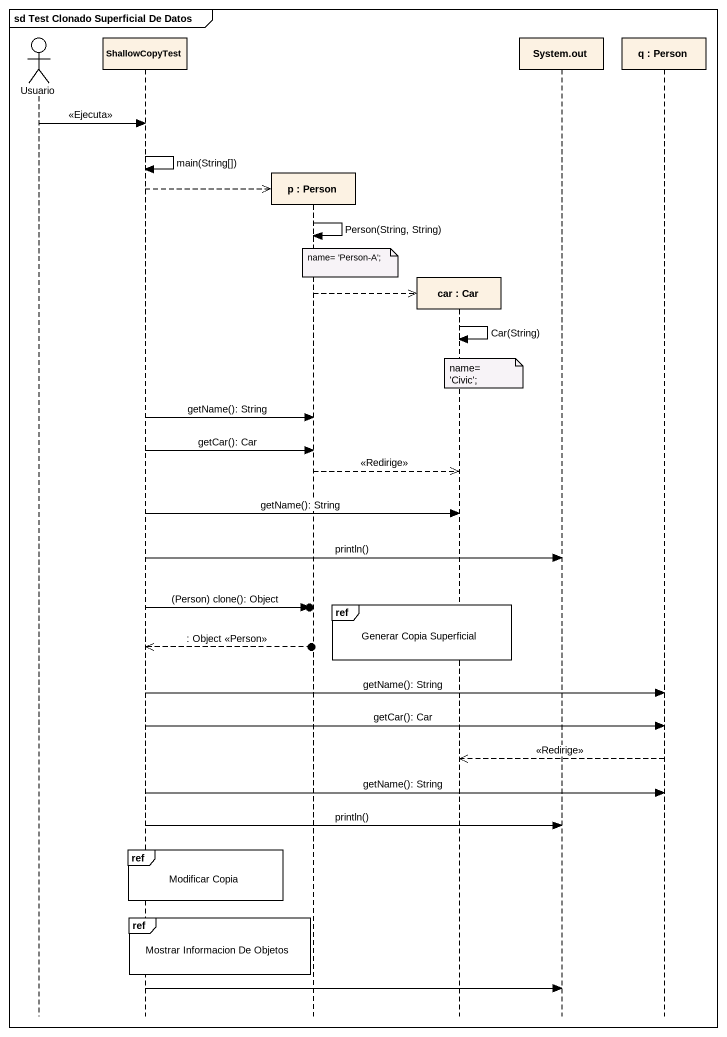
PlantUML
@startuml
mainframe sd Test Clonado Superficial De Datos
hide footbox
actor Usuario
participant ShallowCopyTest
participant "p : Person" as p
participant "car : Car" as car
participant "System.out" as System_out
participant "q : Person" as q

Usuario -> ShallowCopyTest : <<Ejecuta>>
ShallowCopyTest -> ShallowCopyTest : main(String[])
ShallowCopyTest -->> p **
p -> p : Person(String, String)
note over p : name= 'Person-A';
p -->> car **
car -> car : Car(String)
note over car : name= 'Civic';
ShallowCopyTest -> p : getName(): String
ShallowCopyTest -> p : getCar(): Car
p -->> car : <<Redirige>>
ShallowCopyTest -> car : getName(): String
ShallowCopyTest -> System_out : println()
ref over car : Generar Copia Superficial
ShallowCopyTest ->o] : (Person) clone(): Object
ShallowCopyTest <<--o] : : Object <<Person>>
ShallowCopyTest -> q : getName(): String
ShallowCopyTest -> q : getCar(): Car
q -->> car : <<Redirige>>
ShallowCopyTest -> q : getName(): String
ShallowCopyTest -> System_out : println()
ref over ShallowCopyTest : Modificar Copia
ref over ShallowCopyTest : Mostrar Informacion De Objetos
ShallowCopyTest -> System_out
@enduml
